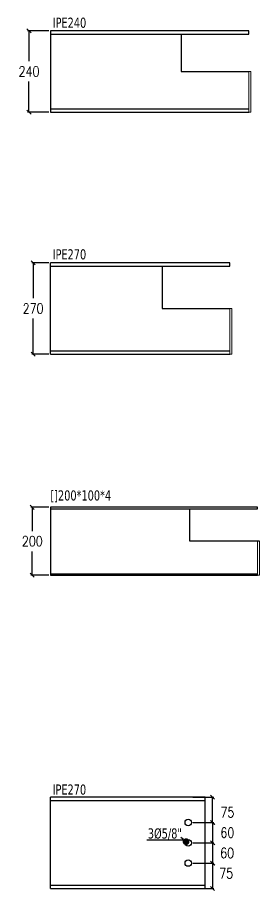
# Model space of a CAD drawing. Header units: millimetres. Extents: x -900 to 76112, y -21218 to 30031.
# Drawn here: x 4640 to 5355, y -12055 to -9476 of the extents above; entities that cross this region are included whole.
import ezdxf
from ezdxf.enums import TextEntityAlignment as Align

# ---------------------------------------------------------------- set-up
doc = ezdxf.new("R2010")
doc.units = ezdxf.units.MM
doc.layers.add('COTAS', color=8, linetype='Continuous')
doc.layers.add('PERFORACIONES', color=1, linetype='Continuous')
doc.layers.add('P-PLATINA', color=6, linetype='Continuous', lineweight=15)
doc.styles.add('CNI_COTAS', font='romans.shx', dxfattribs={"width": 0.8})
doc.styles.add('VERDANA', font='verdana.ttf')
doc.dimstyles.new('1.1', dxfattribs={"dimscale": 0, "dimtxt": 15, "dimasz": 20, "dimexe": 2, "dimexo": 2, "dimgap": 7, "dimtad": 1, "dimdec": 0, "dimzin": 4, "dimdsep": 46, "dimtxsty": 'CNI_COTAS', "dimblk": 'DOTSMALL', "dimcen": 0, "dimclrd": 256, "dimclrt": 3, "dimadec": 0, "dimazin": 0, "dimtfac": 1, "dimtdec": 0, "dimtmove": 2, "dimatfit": 0, "dimldrblk": 'DOT', "dimfxl": 0.05, "dimtolj": 1, "dimtzin": 0, "dimarcsym": 1})
doc.dimstyles.new('1.4', dxfattribs={"dimscale": 0, "dimtxt": 30, "dimasz": 12, "dimexe": 4, "dimexo": 4, "dimgap": 15, "dimtad": 1, "dimdec": 0, "dimzin": 4, "dimdsep": 46, "dimtxsty": 'CNI_COTAS', "dimblk": 'OBLIQUE', "dimcen": -0.09, "dimclrd": 256, "dimclrt": 3, "dimadec": 0, "dimazin": 0, "dimtfac": 1, "dimtdec": 0, "dimtmove": 2, "dimatfit": 0, "dimldrblk": 'DOT', "dimfxl": 0.05, "dimtolj": 1, "dimtzin": 0, "dimarcsym": 0})

# ---------------------------------------------------------------- blocks, each defined once
blk = doc.blocks.new('_Oblique')
at = {"color": 0, "linetype": 'ByBlock', "lineweight": -2}
blk.add_line((-0.5, -0.5), (0.5, 0.5), dxfattribs=at)
blk = doc.blocks.new('*D542')
at = {"layer": 'COTAS', "color": 0, "lineweight": -2, "transparency": 16777216}
for p, q in [((4732.9, -10922.7), (4679.5, -10922.7)), ((4732.9, -11122.7), (4679.5, -11122.7))]:
    blk.add_line(p, q, dxfattribs=at)
at = {"layer": 'COTAS', "lineweight": -2, "transparency": 16777216}
for p, q in [((4683.5, -10922.7), (4683.5, -10992.7)), ((4683.5, -11122.7), (4683.5, -11052.7))]:
    blk.add_line(p, q, dxfattribs=at)
at = {"layer": 'Defpoints', "color": 0, "transparency": 16777216}
for p in [(4683.5, -10922.7), (4736.9, -10922.7), (4736.9, -11122.7)]:
    blk.add_point(p, dxfattribs=at)
at = {"layer": 'COTAS', "lineweight": -2, "transparency": 16777216, "xscale": 12, "yscale": 12, "zscale": 12}
for p, rotation in [((4683.5, -10922.7), 90), ((4683.5, -11122.7), 270)]:
    blk.add_blockref('_Oblique', p, dxfattribs=dict(at, rotation=rotation))
at = {"layer": 'COTAS', "color": 3, "transparency": 16777216, "insert": (4683.5, -11022.7), "char_height": 30, "attachment_point": 5, "rotation": 0.01, "style": 'CNI_COTAS'}
blk.add_mtext('\\A1;200', dxfattribs=at)
blk = doc.blocks.new('_Dot')
at = {"color": 0, "linetype": 'ByBlock', "lineweight": -2}
blk.add_line((-0.5, 0), (-1, 0), dxfattribs=at)
at = {"color": 0, "linetype": 'ByBlock', "const_width": 0.5}
blk.add_lwpolyline([(-0.25, 0, 1), (0.25, 0, 1)], format="xyb", close=True, dxfattribs=at)
blk = doc.blocks.new('*D500')
at = {"layer": 'COTAS', "color": 0, "lineweight": -2, "transparency": 16777216}
for p, q in [((4732.9, -9515.3), (4669.8, -9515.3)), ((4732.9, -9755.3), (4669.8, -9755.3))]:
    blk.add_line(p, q, dxfattribs=at)
at = {"layer": 'COTAS', "lineweight": -2, "transparency": 16777216}
for p, q in [((4673.8, -9515.3), (4673.8, -9605.3)), ((4673.8, -9755.3), (4673.8, -9665.3))]:
    blk.add_line(p, q, dxfattribs=at)
at = {"layer": 'Defpoints', "color": 0, "transparency": 16777216}
for p in [(4673.8, -9515.3), (4736.9, -9515.3), (4736.9, -9755.3)]:
    blk.add_point(p, dxfattribs=at)
at = {"layer": 'COTAS', "lineweight": -2, "transparency": 16777216, "xscale": 12, "yscale": 12, "zscale": 12}
for p, rotation in [((4673.8, -9515.3), 90), ((4673.8, -9755.3), 270)]:
    blk.add_blockref('_Oblique', p, dxfattribs=dict(at, rotation=rotation))
at = {"layer": 'COTAS', "color": 3, "transparency": 16777216, "insert": (4673.8, -9635.3), "char_height": 30, "attachment_point": 5, "rotation": 0.01, "style": 'CNI_COTAS'}
blk.add_mtext('\\A1;240', dxfattribs=at)
blk = doc.blocks.new('*D503')
at = {"layer": 'COTAS', "color": 0, "lineweight": -2, "transparency": 16777216}
for p, q in [((4732.9, -10200.3), (4682, -10200.3)), ((4732.9, -10470.3), (4682, -10470.3))]:
    blk.add_line(p, q, dxfattribs=at)
at = {"layer": 'COTAS', "lineweight": -2, "transparency": 16777216}
for p, q in [((4686, -10200.3), (4686, -10305.3)), ((4686, -10470.3), (4686, -10365.3))]:
    blk.add_line(p, q, dxfattribs=at)
at = {"layer": 'Defpoints', "color": 0, "transparency": 16777216}
for p in [(4686, -10200.3), (4736.9, -10200.3), (4736.9, -10470.3)]:
    blk.add_point(p, dxfattribs=at)
at = {"layer": 'COTAS', "lineweight": -2, "transparency": 16777216, "xscale": 12, "yscale": 12, "zscale": 12}
for p, rotation in [((4686, -10200.3), 90), ((4686, -10470.3), 270)]:
    blk.add_blockref('_Oblique', p, dxfattribs=dict(at, rotation=rotation))
at = {"layer": 'COTAS', "color": 3, "transparency": 16777216, "insert": (4686, -10335.3), "char_height": 30, "attachment_point": 5, "rotation": 0.01, "style": 'CNI_COTAS'}
blk.add_mtext('\\A1;270', dxfattribs=at)
blk = doc.blocks.new('_DotSmall')
at = {"color": 0, "linetype": 'ByBlock', "const_width": 0.5}
blk.add_lwpolyline([(-0.0625, 0, 1), (0.0625, 0, 1)], format="xyb", close=True, dxfattribs=at)
blk = doc.blocks.new('*D458')
at = {"layer": 'COTAS', "color": 0, "lineweight": -2, "transparency": 16777216}
for p, q in [((5157.9, -11853.5), (5220.5, -11853.5)), ((5157.9, -11913.5), (5220.5, -11913.5))]:
    blk.add_line(p, q, dxfattribs=at)
at = {"layer": 'COTAS', "lineweight": -2, "transparency": 16777216}
blk.add_line((5216.5, -11853.5), (5216.5, -11913.5), dxfattribs=at)
at = {"layer": 'Defpoints', "color": 0, "transparency": 16777216}
for p in [(5153.9, -11853.5), (5153.9, -11913.5), (5216.5, -11913.5)]:
    blk.add_point(p, dxfattribs=at)
at = {"layer": 'COTAS', "lineweight": -2, "transparency": 16777216, "xscale": 12, "yscale": 12, "zscale": 12}
for p, rotation in [((5216.5, -11853.5), 90), ((5216.5, -11913.5), 270)]:
    blk.add_blockref('_Oblique', p, dxfattribs=dict(at, rotation=rotation))
at = {"layer": 'COTAS', "color": 3, "transparency": 16777216, "insert": (5259.8, -11883.5), "char_height": 30, "attachment_point": 5, "rotation": 0.01, "style": 'CNI_COTAS'}
blk.add_mtext('\\A1;60', dxfattribs=at)
blk = doc.blocks.new('*D459')
at = {"layer": 'COTAS', "color": 0, "lineweight": -2, "transparency": 16777216}
for p, q in [((5157.9, -11913.5), (5220.5, -11913.5)), ((5157.9, -11973.5), (5220.5, -11973.5))]:
    blk.add_line(p, q, dxfattribs=at)
at = {"layer": 'COTAS', "lineweight": -2, "transparency": 16777216}
blk.add_line((5216.5, -11913.5), (5216.5, -11973.5), dxfattribs=at)
at = {"layer": 'Defpoints', "color": 0, "transparency": 16777216}
for p in [(5153.9, -11913.5), (5153.9, -11973.5), (5216.5, -11973.5)]:
    blk.add_point(p, dxfattribs=at)
at = {"layer": 'COTAS', "lineweight": -2, "transparency": 16777216, "xscale": 12, "yscale": 12, "zscale": 12}
for p, rotation in [((5216.5, -11913.5), 90), ((5216.5, -11973.5), 270)]:
    blk.add_blockref('_Oblique', p, dxfattribs=dict(at, rotation=rotation))
at = {"layer": 'COTAS', "color": 3, "transparency": 16777216, "insert": (5259.3, -11943.5), "char_height": 30, "attachment_point": 5, "rotation": 0.01, "style": 'CNI_COTAS'}
blk.add_mtext('\\A1;60', dxfattribs=at)
blk = doc.blocks.new('*D460')
at = {"layer": 'COTAS', "color": 0, "lineweight": -2, "transparency": 16777216}
for p, q in [((5157.9, -11973.5), (5220.3, -11973.5)), ((5157.9, -12048.5), (5220.3, -12048.5))]:
    blk.add_line(p, q, dxfattribs=at)
at = {"layer": 'COTAS', "lineweight": -2, "transparency": 16777216}
blk.add_line((5216.3, -11973.5), (5216.3, -12048.5), dxfattribs=at)
at = {"layer": 'Defpoints', "color": 0, "transparency": 16777216}
for p in [(5153.9, -11973.5), (5153.9, -12048.5), (5216.3, -12048.5)]:
    blk.add_point(p, dxfattribs=at)
at = {"layer": 'COTAS', "lineweight": -2, "transparency": 16777216, "xscale": 12, "yscale": 12, "zscale": 12}
for p, rotation in [((5216.3, -11973.5), 90), ((5216.3, -12048.5), 270)]:
    blk.add_blockref('_Oblique', p, dxfattribs=dict(at, rotation=rotation))
at = {"layer": 'COTAS', "color": 3, "transparency": 16777216, "insert": (5256.6, -12003.5), "char_height": 30, "attachment_point": 5, "rotation": 0.01, "style": 'CNI_COTAS'}
blk.add_mtext('\\A1;75', dxfattribs=at)
blk = doc.blocks.new('*D461')
at = {"layer": 'COTAS', "color": 0, "lineweight": -2, "transparency": 16777216}
for p, q in [((5157.9, -11778.5), (5219.9, -11778.5)), ((5157.9, -11853.5), (5219.9, -11853.5))]:
    blk.add_line(p, q, dxfattribs=at)
at = {"layer": 'COTAS', "lineweight": -2, "transparency": 16777216}
blk.add_line((5215.9, -11853.5), (5215.9, -11778.5), dxfattribs=at)
at = {"layer": 'Defpoints', "color": 0, "transparency": 16777216}
for p in [(5153.9, -11778.5), (5215.9, -11778.5), (5153.9, -11853.5)]:
    blk.add_point(p, dxfattribs=at)
at = {"layer": 'COTAS', "lineweight": -2, "transparency": 16777216, "xscale": 12, "yscale": 12, "zscale": 12}
for p, rotation in [((5215.9, -11778.5), 90), ((5215.9, -11853.5), 270)]:
    blk.add_blockref('_Oblique', p, dxfattribs=dict(at, rotation=rotation))
at = {"layer": 'COTAS', "color": 3, "transparency": 16777216, "insert": (5260.2, -11823.5), "char_height": 30, "attachment_point": 5, "rotation": 0.01, "style": 'CNI_COTAS'}
blk.add_mtext('\\A1;75', dxfattribs=at)

msp = doc.modelspace()

# ---------------------------------------------------------------- linework, layer by layer
at = {"color": 2}
for p, q in [((4736.9, -9515.3), (4736.9, -9755.3)), ((5123.1, -9525.1), (5123.1, -9635.3)), ((5123.1, -9635.3), (5323.1, -9635.3)), ((4736.9, -9745.5), (5123.1, -9745.5)), ((5123.1, -9745.5), (5323.1, -9745.5)), ((4736.9, -9755.3), (5123.1, -9755.3)), ((5123.1, -9755.3), (5323.1, -9755.3)), ((4736.9, -10922.7), (4736.9, -11122.7)), ((5149.1, -11022.7), (5149.1, -10926.7)), ((5355.1, -11022.7), (5149.1, -11022.7)), ((4736.9, -11118.7), (5149.1, -11118.7)), ((4736.9, -11122.7), (5149.1, -11122.7)), ((5149.1, -11118.7), (5349.1, -11118.7)), ((5149.1, -11122.7), (5349.1, -11122.7))]:
    msp.add_line(p, q, dxfattribs=at)
at = {"color": 2, "linetype": 'Continuous'}
for p, q in [((4736.9, -10470.3), (4736.9, -10200.3)), ((4736.9, -10460.1), (5066.9, -10460.1)), ((5066.9, -10460.1), (5266.9, -10460.1)), ((4736.9, -10470.3), (5066.9, -10470.3)), ((5066.9, -10470.3), (5266.9, -10470.3)), ((5194.4, -11778.5), (4736.9, -11778.5)), ((4736.9, -12048.5), (4736.9, -11778.5)), ((5194.4, -12048.5), (5194.4, -11778.5)), ((4736.9, -11788.7), (5194.4, -11788.7)), ((4736.9, -12038.3), (5194.4, -12038.3)), ((4736.9, -12048.5), (5194.4, -12048.5))]:
    msp.add_line(p, q, dxfattribs=at)
at = {"color": 2}
for points in [[(4736.9, -9525.1), (5323.1, -9525.1), (5323.1, -9515.3), (4736.9, -9515.3)], [(4736.9, -10926.7), (5349.1, -10926.7), (5349.1, -10922.7), (4736.9, -10922.7)]]:
    msp.add_lwpolyline(points, dxfattribs=at)
at = {"color": 2, "linetype": 'Continuous'}
for points in [[(4736.9, -10210.5), (5266.9, -10210.5), (5266.9, -10200.3), (4736.9, -10200.3)], [(5066.9, -10210.5), (5066.9, -10335.3), (5266.9, -10335.3)]]:
    msp.add_lwpolyline(points, dxfattribs=at)
at = {"layer": 'P-PLATINA', "linetype": 'Continuous'}
for p, q in [((5329.1, -9635.3), (5323.1, -9635.3)), ((5323.1, -9635.3), (5323.1, -9755.3)), ((5329.1, -9635.3), (5329.1, -9755.3)), ((5329.1, -9755.3), (5323.1, -9755.3)), ((5349.1, -11122.7), (5349.1, -11022.7))]:
    msp.add_line(p, q, dxfattribs=at)
at = {"layer": 'P-PLATINA', "color": 6}
msp.add_lwpolyline([(5266.9, -10470.3), (5266.9, -10335.3), (5272.9, -10335.3), (5272.9, -10470.3)], close=True, dxfattribs=at)
at = {"layer": 'P-PLATINA', "linetype": 'Continuous'}
msp.add_lwpolyline([(5355.1, -11122.7), (5355.1, -11022.7), (5349.1, -11022.7), (5349.1, -11122.7)], close=True, dxfattribs=at)
at = {"layer": 'PERFORACIONES'}
for centre in [(5144.4, -11853.5), (5144.4, -11913.5), (5144.4, -11973.5)]:
    msp.add_circle(centre, 9.5, dxfattribs=at)

# ---------------------------------------------------------------- texts
at = {"color": 96, "style": 'VERDANA', "width": 0.7}
for s, p in [('IPE240', (4793.5, -9491.4)), ('IPE270', (4793.3, -10175.5)), ('[]200*100*4', (4826.8, -10887.6)), ('IPE270', (4793.2, -11756.3)), ('3%%C5/8"', (5075.3, -11885.9))]:
    msp.add_text(s, height=30, dxfattribs=at).set_placement(p, align=Align.MIDDLE_CENTER)

# ---------------------------------------------------------------- dimensions: what is measured, and where the dimension line sits
at = {"layer": 'COTAS'}
for base, p1, p2, picture, middle in [((4673.8, -9515.3), (4736.9, -9755.3), (4736.9, -9515.3), '*D500', (4673.8, -9635.3)), ((4686, -10200.3), (4736.9, -10470.3), (4736.9, -10200.3), '*D503', (4686, -10335.3)), ((4683.5, -10922.7), (4736.9, -11122.7), (4736.9, -10922.7), '*D542', (4683.5, -11022.7))]:
    dim = msp.add_linear_dim(base=base, p1=p1, p2=p2, angle=90, dimstyle='1.4', override={"dimscale": 1}, dxfattribs=at)
    dim.commit()
    dim.dimension.update_dxf_attribs({"geometry": picture, "text_midpoint": middle, "text_rotation": 0.01})
for base, p1, p2, picture, middle in [((5215.9, -11778.5), (5153.9, -11853.5), (5153.9, -11778.5), '*D461', (5260.2, -11823.5)), ((5216.5, -11913.5), (5153.9, -11853.5), (5153.9, -11913.5), '*D458', (5259.8, -11883.5)), ((5216.5, -11973.5), (5153.9, -11913.5), (5153.9, -11973.5), '*D459', (5259.3, -11943.5)), ((5216.3, -12048.5), (5153.9, -11973.5), (5153.9, -12048.5), '*D460', (5256.6, -12003.5))]:
    dim = msp.add_linear_dim(base=base, p1=p1, p2=p2, angle=90, dimstyle='1.4', override={"dimscale": 1}, dxfattribs=at)
    dim.commit()
    dim.dimension.update_dxf_attribs({"geometry": picture, "text_midpoint": middle, "dimtype": 160, "text_rotation": 0.01})

# ---------------------------------------------------------------- leaders
msp.add_leader([(5138, -11910.3), (5131.8, -11905.4), (5022, -11905.4)], dimstyle='1.1', override={"dimscale": 1}, dxfattribs=at)

doc.saveas('drawing.dxf')
